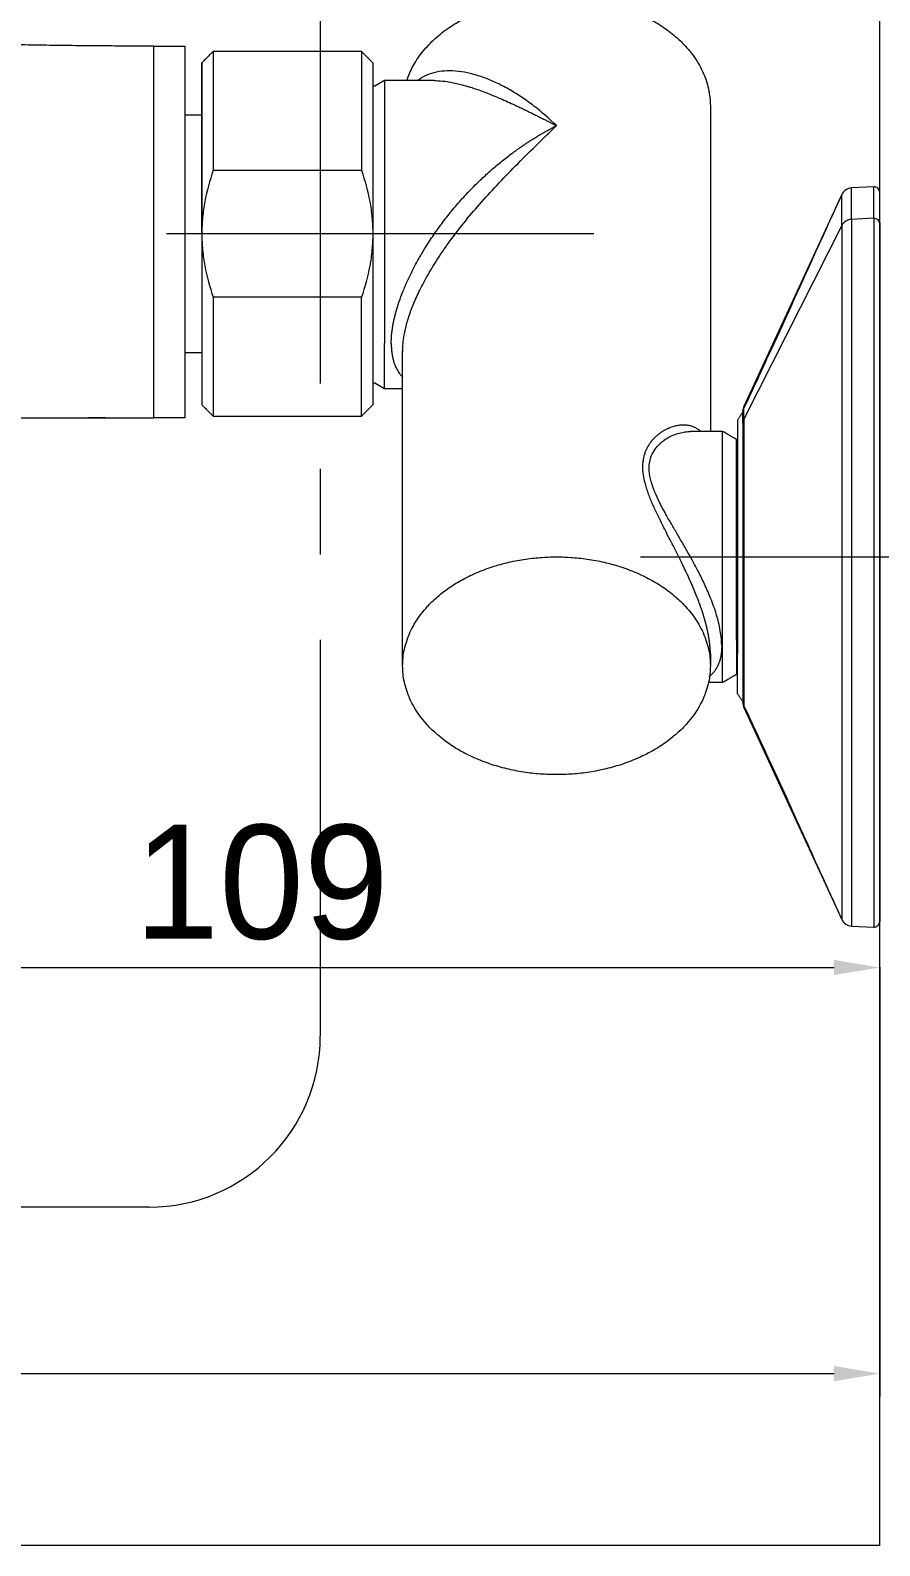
# Model space of a CAD drawing. Extents: x 6453 to 7582, y 0 to 827.
# Drawn here: x 7178 to 7252.6, y 102.2 to 235.1 of the extents above; entities that cross this region are included whole.
import ezdxf

# ---------------------------------------------------------------- set-up
doc = ezdxf.new("R2010")
doc.units = 0
doc.header["$LTSCALE"] = 30
doc.header["$MEASUREMENT"] = 0
doc.header["$PDMODE"] = 3
doc.header["$PDSIZE"] = -10
doc.linetypes.add('CENTER', pattern=[2, 1.25, -0.25, 0.25, -0.25])
doc.layers.get('0').update_dxf_attribs({"linetype": 'CONTINUOUS'})
doc.layers.get('DEFPOINTS').update_dxf_attribs({"linetype": 'CONTINUOUS'})
doc.layers.add('1', color=7, linetype='CONTINUOUS')
doc.layers.add('DEF_LAYER_ASSEM_MEMBER', color=7, linetype='CONTINUOUS')
doc.layers.add('치수선', color=7, linetype='CONTINUOUS', lineweight=20)
doc.styles.add('Daelim Dimension', font='')
doc.styles.get('Daelim Dimension').set_extended_font_data('나눔고딕')
doc.dimstyles.new('DEFAULT', dxfattribs={"dimscale": 2, "dimtxt": 2, "dimasz": 2, "dimexe": 0, "dimexo": 2, "dimgap": 1, "dimtad": 1, "dimdec": 1, "dimzin": 9, "dimdsep": 46, "dimtxsty": 'Daelim Dimension', "dimcen": 0.5, "dimclrd": 252, "dimclre": 252, "dimclrt": 3, "dimadec": 1, "dimazin": 0, "dimtfac": 1, "dimtdec": 1, "dimtix": 1, "dimtmove": 0, "dimatfit": 3, "dimfxl": 1, "dimtolj": 1, "dimtzin": 1, "dimlwd": 9, "dimlwe": 9, "dimarcsym": 0})

# ---------------------------------------------------------------- blocks, each defined once
blk = doc.blocks.new('*D50')
at = {"color": 5, "lineweight": 9, "ltscale": 0.5, "transparency": 16777216}
for p, q in [((7047.78, 198.67), (7047.78, 115.28)), ((7252.56, 152.94), (7252.56, 115.28)), ((7051.78, 117.28), (7248.56, 117.28))]:
    blk.add_line(p, q, dxfattribs=at)
at = {"color": 5, "ltscale": 0.5, "transparency": 16777216}
for points in [[(7051.78, 117.95), (7051.78, 116.61), (7047.78, 117.28)], [(7248.56, 117.95), (7248.56, 116.61), (7252.56, 117.28)]]:
    blk.add_solid(points, dxfattribs=at)
at = {"layer": 'DEFPOINTS', "color": 0, "ltscale": 0.5, "transparency": 16777216}
for p in [(7047.78, 202.67), (7252.56, 156.94), (7252.56, 117.28)]:
    blk.add_point(p, dxfattribs=at)
at = {"color": 7, "ltscale": 0.5, "transparency": 16777216, "insert": (7150.17, 124.72), "char_height": 10, "attachment_point": 5, "style": 'Daelim Dimension'}
blk.add_mtext('\\A1;205', dxfattribs=at)
blk = doc.blocks.new('*D53')
at = {"color": 5, "lineweight": 9, "ltscale": 0.5, "transparency": 16777216}
for p, q in [((7144.07, 177.26), (7144.07, 150.9)), ((7148.07, 152.9), (7248.56, 152.9)), ((7252.56, 152.94), (7252.56, 150.9))]:
    blk.add_line(p, q, dxfattribs=at)
at = {"color": 5, "ltscale": 0.5, "transparency": 16777216}
for points in [[(7148.07, 153.57), (7148.07, 152.24), (7144.07, 152.9)], [(7248.56, 153.57), (7248.56, 152.24), (7252.56, 152.9)]]:
    blk.add_solid(points, dxfattribs=at)
at = {"layer": 'DEFPOINTS', "color": 0, "ltscale": 0.5, "transparency": 16777216}
for p in [(7144.07, 181.26), (7252.56, 156.94), (7252.56, 152.9)]:
    blk.add_point(p, dxfattribs=at)
at = {"color": 7, "ltscale": 0.5, "transparency": 16777216, "insert": (7198.32, 160.35), "char_height": 10, "attachment_point": 5, "style": 'Daelim Dimension'}
blk.add_mtext('\\A1;109', dxfattribs=at)
blk = doc.blocks.new('*D54')
at = {"color": 5, "lineweight": 9, "ltscale": 0.5, "transparency": 16777216}
for p, q in [((7256.12, 221.39), (7291, 221.39)), ((7289, 217.39), (7289, 160.44)), ((7256.04, 156.44), (7291, 156.44)), ((7289, 156.44), (7289, 124.15))]:
    blk.add_line(p, q, dxfattribs=at)
at = {"color": 5, "ltscale": 0.5, "transparency": 16777216}
for points in [[(7288.34, 217.39), (7289.67, 217.39), (7289, 221.39)], [(7288.34, 160.44), (7289.67, 160.44), (7289, 156.44)]]:
    blk.add_solid(points, dxfattribs=at)
at = {"layer": 'DEFPOINTS', "color": 0, "ltscale": 0.5, "transparency": 16777216}
for p in [(7252.12, 221.39), (7252.04, 156.44), (7289, 156.44)]:
    blk.add_point(p, dxfattribs=at)
at = {"color": 7, "ltscale": 0.5, "transparency": 16777216, "insert": (7281.56, 138.3), "char_height": 10, "attachment_point": 5, "rotation": 90, "style": 'Daelim Dimension'}
blk.add_mtext('\\A1;{\\fISOCPEUR|b0|i0|c0|p34;%%C}65', dxfattribs=at)

msp = doc.modelspace()

# ---------------------------------------------------------------- linework, layer by layer
at = {"layer": '1', "color": 7, "linetype": 'Continuous', "lineweight": 18}
for p, q in [((7191.58, 233.73), (7191.58, 201.13)), ((7207.08, 233.26), (7194.08, 233.26)), ((7208.08, 232.26), (7207.08, 233.26)), ((7208.26, 230.2), (7208.08, 230.2)), ((7209.12, 230.7), (7208.26, 230.2)), ((7213.47, 230.7), (7209.12, 230.7)), ((7209.12, 230.7), (7209.12, 207.65)), ((7193.08, 227.66), (7191.58, 227.66)), ((7237.7, 228.51), (7237.7, 199.92)), ((7249.23, 220.71), (7240.65, 202.11)), ((7249.23, 220.7), (7249.23, 220.71)), ((7252.04, 221.39), (7250.09, 221.29)), ((7252.56, 218.22), (7252.56, 220.89)), ((7252.56, 218.22), (7252.56, 218.16)), ((7252.56, 218.16), (7252.56, 156.94)), ((7209.12, 203.7), (7209.12, 207.65)), ((7191.58, 206.86), (7193.08, 206.86)), ((7208.08, 204.2), (7208.26, 204.2)), ((7208.26, 204.2), (7209.12, 203.7)), ((7209.12, 203.7), (7210.7, 203.7)), ((7207.08, 201.26), (7208.08, 202.26)), ((7194.08, 201.26), (7207.08, 201.26)), ((7240.09, 200.92), (7240.09, 180.43)), ((7240.56, 200.64), (7240.56, 201.7)), ((7238.78, 199.92), (7235.95, 199.92)), ((7240.56, 200.64), (7240.56, 200.61)), ((7240.56, 200.61), (7240.56, 176.13)), ((7240.09, 199.22), (7239.99, 199.22)), ((7239.99, 181.63), (7239.99, 199.22)), ((7239.99, 181.63), (7239.99, 178.62)), ((7237.7, 180.43), (7237.7, 179.37)), ((7240.09, 176.92), (7240.09, 180.43)), ((7239.99, 178.62), (7240.09, 178.62)), ((7237.51, 177.92), (7238.78, 177.92)), ((7240.65, 175.85), (7240.65, 175.72)), ((7240.65, 175.72), (7249.23, 157.12)), ((7250.09, 156.54), (7252.04, 156.44))]:
    msp.add_line(p, q, dxfattribs=at)
at = {"layer": '1', "color": 7, "linetype": 'Continuous', "lineweight": 13}
for p, q in [((7249.23, 218.05), (7249.23, 220.7)), ((7250.09, 218.58), (7250.09, 221.29)), ((7252.04, 218.68), (7252.04, 221.39)), ((7249.23, 218.05), (7249.23, 217.99)), ((7252.04, 218.62), (7250.09, 218.52)), ((7250.09, 218.58), (7250.09, 218.52)), ((7250.09, 218.52), (7250.09, 156.54)), ((7252.04, 218.68), (7252.04, 218.62)), ((7252.04, 218.62), (7252.04, 156.44)), ((7249.23, 217.99), (7240.65, 200.99)), ((7249.23, 217.99), (7249.23, 157.12)), ((7240.65, 201.02), (7240.65, 202.11)), ((7240.65, 201.02), (7240.65, 200.99)), ((7240.65, 200.99), (7240.65, 175.85))]:
    msp.add_line(p, q, dxfattribs=at)
at = {"layer": '1', "color": 7, "linetype": 'Continuous', "lineweight": 18}
for centre, radius, start, end in [((7250.14, 220.29), 1, 93, 155.2249), ((7252.06, 220.89), 0.5, 0, 93), ((7241.56, 201.7), 1, 155.2249, 180), ((7241.56, 176.13), 1, 180, 204.7751), ((7250.14, 157.54), 1, 204.7751, 267), ((7252.06, 156.94), 0.5, 267, 0)]:
    msp.add_arc(centre, radius, start, end, dxfattribs=at)
at = {"layer": '1', "color": 7, "linetype": 'Continuous', "lineweight": 13}
for centre, major_axis, start_param, end_param in [((7250.14, 217.61), (1, 0), 1.623156, 2.709185), ((7252.06, 218.16), (-0.5, 0), 4.712389, 4.764749), ((7252.06, 218.16), (-0.5, 0), 3.141593, 4.712389), ((7241.56, 200.61), (-1, 0), 5.850778, 6.283185)]:
    msp.add_ellipse(centre, major_axis=major_axis, ratio=0.914699, start_param=start_param, end_param=end_param, dxfattribs=at)
at = {"layer": '1', "color": 7, "linetype": 'Continuous', "lineweight": 18}
for points, weights, knots in [([(7211.06, 230.71), (7213.52, 238.06), (7224.2, 238.06), (7237.7, 238.06), (7237.7, 228.51)], [0.922407791121, 0.753136788882, 1, 0.707106779268, 1], [0, 0, 0, 0.45736, 0.45736, 1, 1, 1]), ([(7194.08, 233.26), (7194.08, 233.26), (7194.08, 233.26), (7194.08, 222.83)], [0.999932934256, 0.999966460845, 0.820970545354, 1], [0, 0, 0, 0.000187, 1, 1, 1]), ([(7207.08, 233.26), (7207.08, 233.26), (7207.08, 233.26), (7207.08, 222.83)], [0.999932934247, 0.99996646084, 0.820970545354, 1], [0, 0, 0, 0.000187, 1, 1, 1]), ([(7193.08, 217.26), (7193.08, 232.26), (7193.08, 232.26), (7193.08, 232.26), (7193.08, 217.26)], [1, 0.707106781187, 1, 0.707106781187, 1], [0, 0, 0, 0.5, 0.5, 1, 1, 1]), ([(7193.08, 217.26), (7193.08, 202.26), (7193.08, 202.26), (7193.08, 202.26)], [1, 0.707106781187, 0.999989696286, 0.999979393297], [0, 0, 0, 0.999965, 1, 1, 1]), ([(7194.08, 211.7), (7194.08, 201.26), (7194.08, 201.26), (7194.08, 201.26)], [1, 0.820970545354, 0.99996675674, 0.999933525826], [0, 0, 0, 0.999814, 1, 1, 1]), ([(7207.08, 201.26), (7207.08, 201.26), (7207.08, 201.26), (7207.08, 211.7)], [0.999932934259, 0.999966460846, 0.820970545354, 1], [0, 0, 0, 0.000187, 1, 1, 1]), ([(7238.78, 181.14), (7238.78, 188.92), (7238.78, 196.69), (7238.78, 199.92), (7238.78, 199.92)], [1, 0.707106778929, 1, 0.853505306329, 0.853553405252], [0, 0, 0, 0.666594, 0.666594, 1, 1, 1]), ([(7210.7, 179.37), (7210.7, 188.92), (7224.2, 188.92), (7237.7, 188.92), (7237.7, 179.37)], [1, 0.707106784669, 1, 0.707106784669, 1], [0, 0, 0, 0.5, 0.5, 1, 1, 1]), ([(7237.7, 179.37), (7237.7, 169.82), (7224.2, 169.82), (7210.7, 169.82), (7210.7, 179.37)], [1, 0.707106777704, 1, 0.707106777704, 1], [0, 0, 0, 0.5, 0.5, 1, 1, 1])]:
    msp.add_rational_spline(points, weights, degree=2, knots=knots, dxfattribs=at)
for points, degree in [([(7188.86, 233.73), (7188.35, 233.73), (7187.31, 233.73), (7185.5, 233.73), (7183.4, 233.75), (7181.13, 233.77), (7178.86, 233.8), (7176.77, 233.84), (7174.96, 233.88), (7173.93, 233.92), (7173.41, 233.94)], 3), ([(7188.86, 233.73), (7191.58, 233.73)], 1), ([(7194.08, 233.26), (7193.07, 232.26)], 1), ([(7213.46, 230.7), (7213.48, 230.7), (7213.5, 230.7), (7213.53, 230.7)], 3), ([(7194.08, 222.83), (7207.08, 222.83)], 1), ([(7207.08, 211.7), (7194.08, 211.7)], 1), ([(7210.7, 206.95), (7210.7, 207.12), (7210.71, 207.31), (7210.72, 207.49)], 3), ([(7210.7, 179.37), (7210.7, 206.95)], 1), ([(7193.07, 202.27), (7194.08, 201.26)], 1), ([(7191.58, 201.13), (7188.86, 201.13)], 1), ([(7240.56, 201.64), (7240.09, 200.92)], 1), ([(7239.99, 199.22), (7238.78, 199.92)], 1), ([(7238.78, 177.92), (7239.99, 178.62)], 1), ([(7240.09, 176.92), (7240.54, 176.22)], 1)]:
    msp.add_open_spline(points, degree=degree, dxfattribs=at)
at = {"layer": '1', "color": 7, "linetype": 'Continuous', "lineweight": 13}
for points, knots in [([(7188.86, 201.13), (7188.86, 201.13), (7188.86, 201.14), (7188.86, 201.22), (7188.86, 201.42), (7188.86, 201.81), (7188.86, 202.52), (7188.86, 203.79), (7188.86, 205.83), (7188.86, 208.31), (7188.86, 210.68), (7188.86, 212.69), (7188.86, 214.24), (7188.86, 215.56), (7188.86, 216.5), (7188.86, 217.03), (7188.86, 217.83), (7188.86, 219.03), (7188.86, 221.14), (7188.86, 223.19), (7188.86, 225.12), (7188.86, 226.5), (7188.86, 227.79), (7188.86, 229.37), (7188.86, 231.07), (7188.86, 232.58), (7188.86, 233.36), (7188.86, 233.68), (7188.86, 233.73), (7188.86, 233.73)], [0, 0, 0, 0, 0.015625, 0.03125, 0.0625, 0.09375, 0.125, 0.1875, 0.25, 0.3125, 0.375, 0.40625, 0.4375, 0.46875, 0.484375, 0.492187, 0.5, 0.53125, 0.5625, 0.625, 0.65625, 0.6875, 0.71875, 0.75, 0.8125, 0.875, 0.9375, 0.96875, 1, 1, 1, 1]), ([(7224.2, 226.75), (7223.56, 227.36), (7222.9, 227.94), (7221.88, 228.73), (7221.53, 228.98), (7220.83, 229.45), (7220.48, 229.67), (7219.77, 230.08), (7219.41, 230.27), (7218.69, 230.61), (7218.34, 230.76), (7217.62, 231.04), (7217.26, 231.15), (7216.56, 231.34), (7216.21, 231.42), (7215.52, 231.52), (7215.18, 231.55), (7214.52, 231.56), (7214.2, 231.53), (7213.59, 231.44), (7213.3, 231.36), (7212.74, 231.16), (7212.48, 231.03), (7212.18, 230.82), (7212.11, 230.77), (7212.05, 230.72)], [0, 0, 0, 0, 0.16281, 0.16281, 0.244215, 0.244215, 0.32562, 0.32562, 0.407025, 0.407025, 0.48843, 0.48843, 0.569835, 0.569835, 0.65124, 0.65124, 0.732645, 0.732645, 0.814051, 0.814051, 0.895456, 0.895456, 0.976861, 0.976861, 1, 1, 1, 1]), ([(7213.53, 230.7), (7213.61, 230.7), (7213.96, 230.69), (7214.5, 230.63), (7215.14, 230.52), (7215.66, 230.4), (7216.11, 230.28), (7216.5, 230.17), (7216.81, 230.07), (7217.2, 229.94), (7217.68, 229.77), (7218.3, 229.53), (7218.94, 229.27), (7219.58, 229), (7220.12, 228.75), (7220.56, 228.55), (7220.91, 228.38), (7221.28, 228.21), (7221.68, 228.01), (7222.02, 227.85), (7222.28, 227.72), (7222.46, 227.63), (7222.63, 227.54), (7222.8, 227.46), (7222.97, 227.37), (7223.14, 227.29), (7223.3, 227.21), (7223.46, 227.13), (7223.61, 227.05), (7223.76, 226.97), (7223.91, 226.89), (7224.06, 226.82), (7224.15, 226.77), (7224.2, 226.75)], [0, 0, 0, 0, 0.03047, 0.120018, 0.180976, 0.234314, 0.280063, 0.318245, 0.348885, 0.372002, 0.4302, 0.488316, 0.546351, 0.604307, 0.662176, 0.690847, 0.721402, 0.753835, 0.788136, 0.824295, 0.839737, 0.854855, 0.86965, 0.884124, 0.898276, 0.912107, 0.925619, 0.938811, 0.951685, 0.96424, 0.976477, 0.988397, 1, 1, 1, 1]), ([(7209.7, 207.65), (7209.7, 207.66), (7209.7, 207.69), (7209.7, 207.72), (7209.7, 207.75), (7209.7, 207.79), (7209.7, 207.82), (7209.7, 207.85), (7209.7, 207.89), (7209.7, 207.92), (7209.7, 207.96), (7209.71, 207.99), (7209.71, 208.02), (7209.71, 208.06), (7209.71, 208.09), (7209.71, 208.13), (7209.72, 208.16), (7209.72, 208.2), (7209.72, 208.23), (7209.72, 208.27), (7209.73, 208.3), (7209.73, 208.34), (7209.73, 208.37), (7209.73, 208.41), (7209.74, 208.44), (7209.74, 208.48), (7209.75, 208.51), (7209.75, 208.55), (7209.75, 208.59), (7209.76, 208.62), (7209.76, 208.66), (7209.77, 208.69), (7209.77, 208.73), (7209.78, 208.77), (7209.78, 208.8), (7209.79, 208.84), (7209.79, 208.88), (7209.8, 208.92), (7209.8, 208.95), (7209.81, 208.99), (7209.81, 209.03), (7209.82, 209.06), (7209.83, 209.1), (7209.83, 209.14), (7209.84, 209.18), (7209.84, 209.21), (7209.85, 209.25), (7209.86, 209.29), (7209.87, 209.33), (7209.87, 209.37), (7209.88, 209.41), (7209.89, 209.44), (7209.9, 209.48), (7209.9, 209.52), (7209.91, 209.56), (7209.92, 209.6), (7209.93, 209.64), (7209.94, 209.68), (7209.94, 209.72), (7209.95, 209.75), (7209.96, 209.79), (7209.97, 209.83), (7209.98, 209.87), (7209.99, 209.91), (7210, 209.95), (7210.01, 209.99), (7210.02, 210.03), (7210.03, 210.07), (7210.04, 210.11), (7210.05, 210.15), (7210.06, 210.19), (7210.07, 210.23), (7210.08, 210.27), (7210.09, 210.31), (7210.1, 210.35), (7210.11, 210.4), (7210.12, 210.44), (7210.14, 210.48), (7210.15, 210.52), (7210.16, 210.56), (7210.17, 210.6), (7210.18, 210.64), (7210.2, 210.68), (7210.21, 210.72), (7210.22, 210.77), (7210.23, 210.81), (7210.25, 210.85), (7210.26, 210.89), (7210.27, 210.93), (7210.29, 210.97), (7210.3, 211.02), (7210.31, 211.06), (7210.33, 211.1), (7210.34, 211.14), (7210.35, 211.19), (7210.37, 211.23), (7210.38, 211.27), (7210.49, 211.59), (7210.72, 212.21), (7211.12, 213.14), (7211.58, 214.1), (7212.11, 215.08), (7212.72, 216.11), (7213.43, 217.19), (7214.23, 218.3), (7215.11, 219.41), (7216.06, 220.5), (7216.86, 221.34), (7217.5, 221.96), (7217.93, 222.36), (7218.37, 222.76), (7218.82, 223.15), (7219.28, 223.53), (7219.75, 223.9), (7220.11, 224.18), (7220.36, 224.36), (7220.49, 224.46), (7220.62, 224.55), (7220.75, 224.64), (7220.88, 224.74), (7221.01, 224.83), (7221.14, 224.92), (7221.27, 225.01), (7221.41, 225.1), (7221.54, 225.19), (7221.67, 225.28), (7221.81, 225.36), (7221.94, 225.45), (7222.08, 225.54), (7222.22, 225.62), (7222.36, 225.71), (7222.49, 225.79), (7222.63, 225.88), (7222.77, 225.96), (7222.91, 226.04), (7223.05, 226.12), (7223.19, 226.2), (7223.33, 226.28), (7223.48, 226.36), (7223.62, 226.44), (7223.76, 226.52), (7223.91, 226.59), (7224.05, 226.67), (7224.15, 226.72), (7224.2, 226.75)], [0, 0, 0, 0, 0.001754, 0.003508, 0.005263, 0.007018, 0.008774, 0.010529, 0.012286, 0.014042, 0.015799, 0.017557, 0.019315, 0.021073, 0.022832, 0.024592, 0.026352, 0.028112, 0.029874, 0.031635, 0.033398, 0.035161, 0.036925, 0.038689, 0.040454, 0.04222, 0.043987, 0.045754, 0.047522, 0.049291, 0.05106, 0.052831, 0.054602, 0.056374, 0.058147, 0.059921, 0.061696, 0.063472, 0.065249, 0.067026, 0.068805, 0.070585, 0.072365, 0.074147, 0.07593, 0.077714, 0.079499, 0.081285, 0.083072, 0.08486, 0.08665, 0.08844, 0.090232, 0.092025, 0.093819, 0.095615, 0.097412, 0.09921, 0.101009, 0.10281, 0.104612, 0.106415, 0.10822, 0.110026, 0.111833, 0.113642, 0.115453, 0.117265, 0.119078, 0.120893, 0.122709, 0.124527, 0.126346, 0.128167, 0.129989, 0.131813, 0.133639, 0.135466, 0.137295, 0.139125, 0.140958, 0.142791, 0.144627, 0.146464, 0.148303, 0.150144, 0.151987, 0.153831, 0.155677, 0.157525, 0.159375, 0.161226, 0.16308, 0.164935, 0.166792, 0.168651, 0.170512, 0.172375, 0.211207, 0.251097, 0.292165, 0.334519, 0.378256, 0.428217, 0.479775, 0.533028, 0.588065, 0.644968, 0.667664, 0.6906, 0.713781, 0.737211, 0.760893, 0.784832, 0.809031, 0.815432, 0.821845, 0.828271, 0.83471, 0.841161, 0.847626, 0.854103, 0.860593, 0.867097, 0.873613, 0.880143, 0.886686, 0.893242, 0.899811, 0.906394, 0.912991, 0.919601, 0.926225, 0.932862, 0.939513, 0.946178, 0.952856, 0.959549, 0.966256, 0.972976, 0.979711, 0.98646, 0.993223, 1, 1, 1, 1]), ([(7210.72, 207.49), (7210.73, 207.58), (7210.76, 207.98), (7210.89, 208.76), (7211.19, 209.87), (7211.62, 211.06), (7212.2, 212.35), (7212.93, 213.71), (7213.82, 215.16), (7214.87, 216.68), (7216.09, 218.26), (7217.47, 219.9), (7219, 221.57), (7220.66, 223.29), (7222.43, 225.04), (7223.6, 226.17), (7224.2, 226.75)], [0, 0, 0, 0, 0.012814, 0.062513, 0.113798, 0.167486, 0.224374, 0.285229, 0.350742, 0.421577, 0.498378, 0.581812, 0.672624, 0.77173, 0.880317, 1, 1, 1, 1]), ([(7209.7, 207.65), (7209.7, 207.64), (7209.7, 207.62), (7209.7, 207.59), (7209.7, 207.55), (7209.7, 207.52), (7209.7, 207.49), (7209.7, 207.45), (7209.7, 207.42), (7209.7, 207.39), (7209.7, 207.36), (7209.71, 207.32), (7209.71, 207.29), (7209.71, 207.26), (7209.71, 207.23), (7209.71, 207.19), (7209.72, 207.16), (7209.72, 207.13), (7209.72, 207.1), (7209.72, 207.07), (7209.73, 207.03), (7209.73, 207), (7209.73, 206.97), (7209.74, 206.94), (7209.74, 206.91), (7209.74, 206.88), (7209.75, 206.85), (7209.75, 206.81), (7209.76, 206.78), (7209.76, 206.75), (7209.77, 206.72), (7209.77, 206.69), (7209.77, 206.66), (7209.78, 206.63), (7209.79, 206.6), (7209.79, 206.57), (7209.8, 206.54), (7209.8, 206.51), (7209.81, 206.48), (7209.81, 206.45), (7209.82, 206.42), (7209.83, 206.39), (7209.83, 206.36), (7209.84, 206.33), (7209.85, 206.31), (7209.85, 206.28), (7209.86, 206.25), (7209.89, 206.12), (7209.96, 205.9), (7210.08, 205.6), (7210.22, 205.31), (7210.39, 205.05), (7210.55, 204.85), (7210.65, 204.74), (7210.69, 204.7)], [0, 0, 0, 0, 0.008619, 0.017247, 0.025884, 0.034529, 0.043183, 0.051845, 0.060515, 0.069195, 0.077882, 0.086578, 0.095283, 0.103996, 0.112717, 0.121446, 0.130184, 0.13893, 0.147684, 0.156446, 0.165217, 0.173996, 0.182783, 0.191578, 0.200381, 0.209192, 0.218011, 0.226838, 0.235673, 0.244516, 0.253368, 0.262227, 0.271095, 0.27997, 0.288854, 0.297746, 0.306646, 0.315555, 0.324471, 0.333395, 0.342328, 0.351269, 0.360218, 0.369175, 0.37814, 0.387114, 0.396095, 0.405085, 0.50696, 0.612269, 0.721002, 0.83315, 0.940203, 1, 1, 1, 1]), ([(7237.7, 180.43), (7237.7, 180.44), (7237.7, 180.46), (7237.7, 180.5), (7237.7, 180.53), (7237.7, 180.57), (7237.7, 180.6), (7237.7, 180.64), (7237.69, 180.67), (7237.69, 180.71), (7237.69, 180.74), (7237.69, 180.78), (7237.69, 180.81), (7237.69, 180.85), (7237.68, 180.88), (7237.68, 180.92), (7237.68, 180.95), (7237.68, 180.99), (7237.67, 181.03), (7237.67, 181.06), (7237.67, 181.1), (7237.66, 181.14), (7237.66, 181.17), (7237.66, 181.21), (7237.65, 181.25), (7237.65, 181.28), (7237.65, 181.32), (7237.64, 181.36), (7237.64, 181.4), (7237.63, 181.43), (7237.63, 181.47), (7237.62, 181.51), (7237.62, 181.55), (7237.61, 181.59), (7237.61, 181.63), (7237.6, 181.66), (7237.59, 181.7), (7237.59, 181.74), (7237.58, 181.78), (7237.58, 181.82), (7237.57, 181.86), (7237.56, 181.9), (7237.56, 181.94), (7237.55, 181.98), (7237.54, 182.02), (7237.54, 182.06), (7237.53, 182.1), (7237.52, 182.14), (7237.51, 182.18), (7237.5, 182.22), (7237.5, 182.26), (7237.49, 182.3), (7237.48, 182.34), (7237.47, 182.38), (7237.46, 182.42), (7237.45, 182.47), (7237.44, 182.51), (7237.43, 182.55), (7237.43, 182.59), (7237.42, 182.63), (7237.41, 182.67), (7237.4, 182.72), (7237.39, 182.76), (7237.38, 182.8), (7237.37, 182.84), (7237.35, 182.89), (7237.34, 182.93), (7237.33, 182.97), (7237.32, 183.01), (7237.31, 183.06), (7237.3, 183.1), (7237.29, 183.14), (7237.28, 183.19), (7237.26, 183.23), (7237.25, 183.27), (7237.24, 183.32), (7237.23, 183.36), (7237.22, 183.41), (7237.2, 183.45), (7237.19, 183.49), (7237.18, 183.54), (7237.16, 183.58), (7237.15, 183.63), (7237.14, 183.67), (7237.12, 183.72), (7237.11, 183.76), (7237.05, 183.97), (7236.93, 184.34), (7236.73, 184.88), (7236.52, 185.43), (7236.29, 186.01), (7236.03, 186.62), (7235.74, 187.25), (7235.44, 187.89), (7235.12, 188.55), (7234.79, 189.22), (7234.44, 189.91), (7234.09, 190.57), (7233.78, 191.18), (7233.5, 191.73), (7233.26, 192.22), (7233.03, 192.69), (7232.81, 193.16), (7232.6, 193.62), (7232.41, 194.08), (7232.24, 194.54), (7232.09, 194.98), (7231.97, 195.4), (7231.88, 195.78), (7231.83, 196.1), (7231.8, 196.37), (7231.78, 196.59), (7231.77, 196.85), (7231.78, 197.13), (7231.82, 197.44), (7231.88, 197.73), (7231.97, 198.03), (7232.08, 198.33), (7232.23, 198.62), (7232.41, 198.9), (7232.6, 199.15), (7232.81, 199.38), (7233.02, 199.58), (7233.26, 199.77), (7233.5, 199.94), (7233.75, 200.08), (7233.99, 200.2), (7234.21, 200.29), (7234.48, 200.38), (7234.79, 200.46), (7235.13, 200.51), (7235.45, 200.51), (7235.75, 200.48), (7236.03, 200.42), (7236.29, 200.32), (7236.52, 200.2), (7236.71, 200.07), (7236.82, 199.97), (7236.86, 199.93)], [0, 0, 0, 0, 0.001418, 0.002836, 0.004254, 0.005672, 0.00709, 0.008507, 0.009925, 0.011343, 0.012761, 0.014179, 0.015598, 0.017016, 0.018435, 0.019854, 0.021273, 0.022692, 0.024112, 0.025532, 0.026953, 0.028374, 0.029795, 0.031217, 0.032639, 0.034062, 0.035486, 0.03691, 0.038334, 0.03976, 0.041186, 0.042613, 0.04404, 0.045468, 0.046897, 0.048327, 0.049758, 0.05119, 0.052622, 0.054056, 0.05549, 0.056925, 0.058362, 0.059799, 0.061238, 0.062678, 0.064119, 0.065561, 0.067004, 0.068448, 0.069894, 0.071341, 0.072789, 0.074239, 0.07569, 0.077142, 0.078596, 0.080051, 0.081508, 0.082966, 0.084426, 0.085887, 0.08735, 0.088815, 0.090281, 0.091749, 0.093218, 0.094689, 0.096162, 0.097637, 0.099114, 0.100592, 0.102072, 0.103554, 0.105038, 0.106524, 0.108012, 0.109502, 0.110994, 0.112488, 0.113984, 0.115482, 0.116982, 0.118484, 0.119988, 0.121495, 0.123004, 0.140545, 0.158338, 0.176418, 0.194819, 0.215183, 0.235758, 0.256582, 0.277692, 0.300873, 0.32402, 0.346368, 0.368434, 0.385918, 0.40297, 0.419614, 0.435877, 0.451788, 0.469004, 0.48569, 0.501898, 0.517684, 0.532017, 0.546074, 0.555041, 0.564025, 0.573043, 0.58654, 0.599985, 0.614, 0.628307, 0.644137, 0.66039, 0.677122, 0.694386, 0.710363, 0.726695, 0.743411, 0.760538, 0.778102, 0.79294, 0.807916, 0.823042, 0.846012, 0.868966, 0.890081, 0.910897, 0.93145, 0.951777, 0.970173, 0.988247, 1, 1, 1, 1]), ([(7238.7, 181.14), (7238.7, 181.49), (7238.63, 182.32), (7238.32, 183.67), (7237.83, 185.07), (7237.29, 186.34), (7236.74, 187.46), (7236.21, 188.46), (7235.71, 189.36), (7235.21, 190.22), (7234.72, 191.07), (7234.22, 191.91), (7233.75, 192.74), (7233.31, 193.56), (7232.9, 194.41), (7232.55, 195.32), (7232.32, 196.27), (7232.33, 197.17), (7232.56, 197.92), (7232.92, 198.49), (7233.33, 198.92), (7233.77, 199.25), (7234.24, 199.52), (7234.73, 199.72), (7235.23, 199.85), (7235.64, 199.91), (7235.88, 199.92), (7235.96, 199.92)], [0, 0, 0, 0, 0.053399, 0.115448, 0.172574, 0.222713, 0.267112, 0.306551, 0.34201, 0.376258, 0.411552, 0.447327, 0.482721, 0.517062, 0.552799, 0.593762, 0.6392, 0.686266, 0.731592, 0.772364, 0.807897, 0.842107, 0.877331, 0.912899, 0.947979, 0.982051, 1, 1, 1, 1]), ([(7238.7, 181.14), (7238.7, 181.13), (7238.7, 181.11), (7238.7, 181.08), (7238.7, 181.05), (7238.7, 181.01), (7238.7, 180.98), (7238.7, 180.95), (7238.69, 180.92), (7238.69, 180.89), (7238.69, 180.86), (7238.69, 180.83), (7238.69, 180.8), (7238.69, 180.78), (7238.68, 180.75), (7238.68, 180.72), (7238.68, 180.69), (7238.68, 180.66), (7238.68, 180.63), (7238.67, 180.6), (7238.67, 180.57), (7238.67, 180.54), (7238.66, 180.52), (7238.66, 180.49), (7238.66, 180.46), (7238.65, 180.43), (7238.65, 180.4), (7238.64, 180.38), (7238.64, 180.35), (7238.64, 180.32), (7238.63, 180.29), (7238.63, 180.27), (7238.62, 180.24), (7238.62, 180.21), (7238.61, 180.19), (7238.61, 180.16), (7238.6, 180.13), (7238.6, 180.11), (7238.59, 180.08), (7238.58, 180.05), (7238.58, 180.03), (7238.57, 180), (7238.57, 179.98), (7238.56, 179.95), (7238.55, 179.92), (7238.55, 179.9), (7238.54, 179.87), (7238.53, 179.85), (7238.52, 179.82), (7238.52, 179.8), (7238.51, 179.77), (7238.5, 179.75), (7238.49, 179.73), (7238.49, 179.7), (7238.45, 179.58), (7238.36, 179.38), (7238.22, 179.11), (7238.05, 178.87), (7237.87, 178.66), (7237.71, 178.51), (7237.61, 178.43), (7237.58, 178.41)], [0, 0, 0, 0, 0.007976, 0.015954, 0.023934, 0.031916, 0.0399, 0.047887, 0.055877, 0.063869, 0.071864, 0.079862, 0.087862, 0.095866, 0.103873, 0.111883, 0.119897, 0.127914, 0.135934, 0.143958, 0.151986, 0.160018, 0.168054, 0.176094, 0.184138, 0.192186, 0.200239, 0.208296, 0.216357, 0.224424, 0.232495, 0.240571, 0.248651, 0.256737, 0.264829, 0.272925, 0.281027, 0.289134, 0.297247, 0.305365, 0.313489, 0.321619, 0.329755, 0.337897, 0.346045, 0.354199, 0.36236, 0.370527, 0.378701, 0.386881, 0.395068, 0.403262, 0.411462, 0.41967, 0.427885, 0.531403, 0.637166, 0.745339, 0.856076, 0.957383, 1, 1, 1, 1])]:
    msp.add_open_spline(points, degree=3, knots=knots, dxfattribs=at)
at = {"layer": '1', "color": 7, "linetype": 'Continuous', "lineweight": 18}
for points, weights, degree in [([(7208.08, 232.26), (7208.08, 232.26), (7208.08, 217.26)], [0.999956522388, 0.707128521606, 1], 2), ([(7208.08, 217.26), (7208.08, 202.26), (7208.08, 202.26)], [1, 0.707128231467, 0.999957102582], 2), ([(7210.68, 207.06), (7210.69, 207.02), (7210.7, 206.99), (7210.7, 206.95)], [1.10209740676, 1.12226739696, 1.14542591927, 1.17157297369], 3), ([(7238.78, 177.92), (7238.78, 177.92), (7238.78, 181.14)], [0.853553407511, 0.853601477233, 1], 2)]:
    msp.add_rational_spline(points, weights, degree=degree, dxfattribs=at)
for points, knots in [([(7194.08, 222.83), (7193.76, 221.93), (7193.39, 220.56), (7193.19, 219.16), (7193.1, 218.22), (7193.08, 217.74), (7193.08, 217.26)], [0, 0, 0, 0, 0.5, 0.75, 0.75, 1, 1, 1, 1]), ([(7207.08, 222.83), (7207.39, 221.93), (7207.77, 220.56), (7207.96, 219.16), (7208.05, 218.22), (7208.08, 217.74), (7208.08, 217.26)], [0, 0, 0, 0, 0.5, 0.75, 0.75, 1, 1, 1, 1]), ([(7249.23, 220.7), (7248.73, 219.61), (7247.73, 217.43), (7246.22, 214.08), (7244.75, 210.85), (7243.34, 207.76), (7241.98, 204.82), (7241.09, 202.91), (7240.65, 201.98)], [0, 0, 0, 0, 0.190689, 0.36892, 0.53727, 0.69774, 0.851711, 1, 1, 1, 1]), ([(7193.08, 217.26), (7193.08, 216.78), (7193.1, 216.31), (7193.19, 215.37), (7193.39, 213.97), (7193.76, 212.6), (7194.08, 211.7)], [0, 0, 0, 0, 0.25, 0.25, 0.5, 1, 1, 1, 1]), ([(7208.08, 217.26), (7208.08, 216.78), (7208.05, 216.31), (7207.96, 215.37), (7207.77, 213.97), (7207.39, 212.6), (7207.08, 211.7)], [0, 0, 0, 0, 0.25, 0.25, 0.5, 1, 1, 1, 1]), ([(7173.31, 201.07), (7174.04, 201.08), (7175.65, 201.1), (7178.25, 201.12), (7180.79, 201.12), (7182.46, 201.13), (7183.13, 201.13)], [0, 0, 0, 0, 0.223789, 0.491392, 0.796319, 1, 1, 1, 1]), ([(7184.62, 201.13), (7184.22, 201.13), (7183.72, 201.13), (7183.21, 201.13), (7183.12, 201.13)], [0, 0, 0, 0, 0.83871, 1, 1, 1, 1]), ([(7183.12, 201.13), (7183.21, 201.13), (7184.02, 201.13), (7185.5, 201.13), (7187.31, 201.13), (7188.35, 201.13), (7188.86, 201.13)], [0, 0, 0, 0, 0.036145, 0.35743, 0.678715, 1, 1, 1, 1]), ([(7240.65, 175.85), (7241.09, 174.92), (7241.98, 173.01), (7243.34, 170.07), (7244.75, 166.98), (7246.22, 163.75), (7247.73, 160.4), (7248.73, 158.23), (7249.23, 157.13)], [0, 0, 0, 0, 0.148289, 0.30226, 0.46273, 0.63108, 0.809311, 1, 1, 1, 1])]:
    msp.add_open_spline(points, degree=3, knots=knots, dxfattribs=at)
at = {"layer": 'DEF_LAYER_ASSEM_MEMBER', "color": 1, "linetype": 'CENTER', "lineweight": 5}
for p, q in [((7203.47, 301.64), (7203.47, 146.89)), ((7227.47, 217.26), (7183.89, 217.26)), ((7231.56, 188.92), (7275.75, 188.92)), ((7188.47, 131.89), (7159.07, 131.89))]:
    msp.add_line(p, q, dxfattribs=at)
msp.add_arc((7188.47, 146.89), 15, 270, 0, dxfattribs=at)
at = {"layer": '치수선'}
for q in [(7252.56, 624.75), (6553.01, 102.19)]:
    msp.add_line((7252.56, 102.19), q, dxfattribs=at)

# ---------------------------------------------------------------- dimensions: what is measured, and where the dimension line sits
at = {"color": 5, "ltscale": 0.5}
dim = msp.add_linear_dim(base=(7289, 156.44), p1=(7252.12, 221.39), p2=(7252.04, 156.44), angle=90, text='{\\fISOCPEUR|b0|i0|c0|p34;%%C}<>', dimstyle='DEFAULT', override={"dimtxt": 5, "dimexe": 1, "dimdec": 0, "dimclrd": 5, "dimclre": 5, "dimclrt": 7}, dxfattribs=at)
dim.commit()
dim.dimension.update_dxf_attribs({"geometry": '*D54', "text_midpoint": (7289, 138.3), "dimtype": 160})
dim = msp.add_linear_dim(base=(7252.56, 117.28), p1=(7047.78, 202.67), p2=(7252.56, 156.94), dimstyle='DEFAULT', override={"dimtxt": 5, "dimexe": 1, "dimdec": 0, "dimclrd": 5, "dimclre": 5, "dimclrt": 7}, dxfattribs=at)
dim.commit()
dim.dimension.update_dxf_attribs({"geometry": '*D50', "text_midpoint": (7150.17, 124.72)})
dim = msp.add_linear_dim(base=(7252.56, 152.9), p1=(7144.07, 181.26), p2=(7252.56, 156.94), text='109', dimstyle='DEFAULT', override={"dimtxt": 5, "dimexe": 1, "dimdec": 0, "dimclrd": 5, "dimclre": 5, "dimclrt": 7}, dxfattribs=at)
dim.commit()
dim.dimension.update_dxf_attribs({"geometry": '*D53', "text_midpoint": (7198.32, 152.9), "dimtype": 160})

doc.saveas('drawing.dxf')
